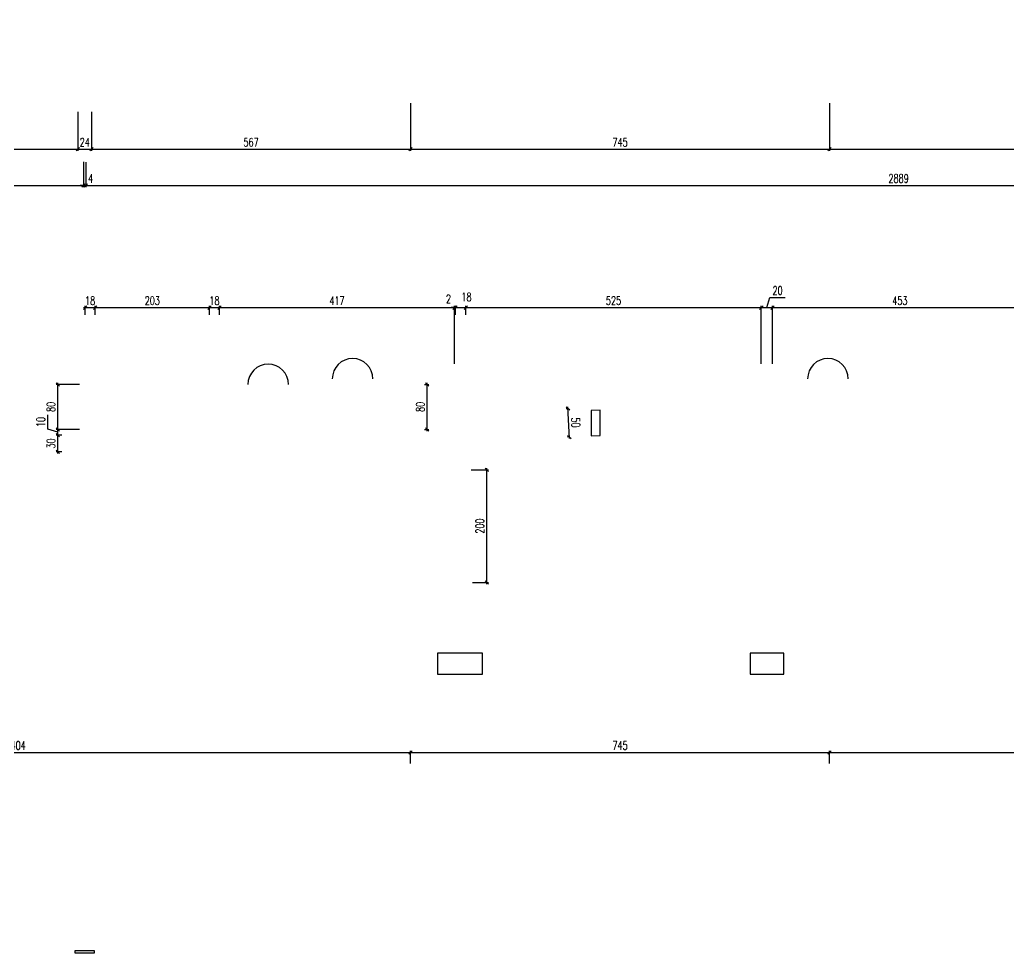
# Model space of a CAD drawing. Extents: x 307 to 786, y -197 to -94.
# Drawn here: x 346.19 to 363.76, y -136.31 to -119.71 of the extents above; entities that cross this region are included whole.
import ezdxf

# ---------------------------------------------------------------- set-up
doc = ezdxf.new("R2010")
doc.units = 0
doc.header["$LTSCALE"] = 0.5
doc.header["$MEASUREMENT"] = 0
doc.layers.get('DEFPOINTS').update_dxf_attribs({"linetype": 'CONTINUOUS'})
doc.layers.add('COTATION', color=7, linetype='CONTINUOUS')
doc.styles.add('ROMANS8', font='romans.shx', dxfattribs={"width": 0.7})
doc.dimstyles.new('COT50 cm', dxfattribs={"dimtxt": 0.15, "dimasz": 0.06, "dimexe": 0.03, "dimexo": 0.1, "dimgap": 0.05, "dimtad": 1, "dimdec": 0, "dimlfac": 100, "dimzin": 0, "dimdsep": 46, "dimtxsty": 'ROMANS8', "dimblk1": 'OBLIQUE', "dimblk2": 'OBLIQUE', "dimsah": 1, "dimcen": 0.03, "dimdle": 0.03, "dimclrt": 1, "dimadec": 0, "dimazin": 0, "dimtfac": 1, "dimtdec": 0, "dimtmove": 0, "dimatfit": 3, "dimfxl": 1, "dimfxlon": 1, "dimtolj": 1, "dimtzin": 0, "dimlwd": -1, "dimlwe": -1, "dimarcsym": 0})

# ---------------------------------------------------------------- blocks, each defined once
blk = doc.blocks.new('_Oblique')
at = {"layer": 'COTATION', "color": 0, "lineweight": -2}
blk.add_line((-0.5, -0.5), (0.5, 0.5), dxfattribs=at)
blk = doc.blocks.new('*D83')
at = {"layer": 'COTATION', "color": 0, "transparency": 16777216}
for p, q in [((339.096, -121.016), (339.096, -122.046)), ((347.224, -121.348), (347.224, -122.046)), ((339.066, -122.016), (347.254, -122.016))]:
    blk.add_line(p, q, dxfattribs=at)
at = {"layer": 'DEFPOINTS', "color": 0, "transparency": 16777216}
for p in [(339.096, -120.397), (347.224, -121.248), (347.224, -122.016)]:
    blk.add_point(p, dxfattribs=at)
at = {"layer": 'COTATION', "color": 0, "transparency": 16777216, "xscale": 0.06, "yscale": 0.06, "zscale": 0.06, "rotation": 180}
blk.add_blockref('_Oblique', (339.096, -122.016), dxfattribs=at)
at = {"layer": 'COTATION', "color": 0, "transparency": 16777216, "xscale": 0.06, "yscale": 0.06, "zscale": 0.06}
blk.add_blockref('_Oblique', (347.224, -122.016), dxfattribs=at)
at = {"layer": 'COTATION', "color": 1, "transparency": 16777216, "insert": (343.16, -121.891), "char_height": 0.15, "attachment_point": 5, "style": 'ROMANS8'}
blk.add_mtext('\\A1;813', dxfattribs=at)
blk = doc.blocks.new('*D84')
at = {"layer": 'COTATION', "color": 0, "transparency": 16777216}
for p, q in [((347.224, -121.348), (347.224, -122.046)), ((347.464, -121.348), (347.464, -122.046)), ((347.194, -122.016), (347.494, -122.016))]:
    blk.add_line(p, q, dxfattribs=at)
at = {"layer": 'DEFPOINTS', "color": 0, "transparency": 16777216}
for p in [(347.224, -121.248), (347.464, -121.248), (347.464, -122.016)]:
    blk.add_point(p, dxfattribs=at)
at = {"layer": 'COTATION', "color": 0, "transparency": 16777216, "xscale": 0.06, "yscale": 0.06, "zscale": 0.06, "rotation": 180}
blk.add_blockref('_Oblique', (347.224, -122.016), dxfattribs=at)
at = {"layer": 'COTATION', "color": 0, "transparency": 16777216, "xscale": 0.06, "yscale": 0.06, "zscale": 0.06}
blk.add_blockref('_Oblique', (347.464, -122.016), dxfattribs=at)
at = {"layer": 'COTATION', "color": 1, "transparency": 16777216, "insert": (347.344, -121.891), "char_height": 0.15, "attachment_point": 5, "style": 'ROMANS8'}
blk.add_mtext('\\A1;24', dxfattribs=at)
blk = doc.blocks.new('*D85')
at = {"layer": 'COTATION', "color": 0, "transparency": 16777216}
for p, q in [((353.136, -121.197), (353.136, -122.046)), ((347.464, -121.348), (347.464, -122.046)), ((347.434, -122.016), (353.166, -122.016))]:
    blk.add_line(p, q, dxfattribs=at)
at = {"layer": 'DEFPOINTS', "color": 0, "transparency": 16777216}
for p in [(353.136, -121.097), (347.464, -121.248), (353.136, -122.016)]:
    blk.add_point(p, dxfattribs=at)
at = {"layer": 'COTATION', "color": 0, "transparency": 16777216, "xscale": 0.06, "yscale": 0.06, "zscale": 0.06, "rotation": 180}
blk.add_blockref('_Oblique', (347.464, -122.016), dxfattribs=at)
at = {"layer": 'COTATION', "color": 0, "transparency": 16777216, "xscale": 0.06, "yscale": 0.06, "zscale": 0.06}
blk.add_blockref('_Oblique', (353.136, -122.016), dxfattribs=at)
at = {"layer": 'COTATION', "color": 1, "transparency": 16777216, "insert": (350.3, -121.891), "char_height": 0.15, "attachment_point": 5, "style": 'ROMANS8'}
blk.add_mtext('\\A1;567', dxfattribs=at)
blk = doc.blocks.new('*D86')
at = {"layer": 'COTATION', "color": 0, "transparency": 16777216}
for p, q in [((353.136, -121.197), (353.136, -122.046)), ((360.583, -121.197), (360.583, -122.046)), ((353.106, -122.016), (360.613, -122.016))]:
    blk.add_line(p, q, dxfattribs=at)
at = {"layer": 'DEFPOINTS', "color": 0, "transparency": 16777216}
for p in [(353.136, -121.097), (360.583, -121.097), (360.583, -122.016)]:
    blk.add_point(p, dxfattribs=at)
at = {"layer": 'COTATION', "color": 0, "transparency": 16777216, "xscale": 0.06, "yscale": 0.06, "zscale": 0.06, "rotation": 180}
blk.add_blockref('_Oblique', (353.136, -122.016), dxfattribs=at)
at = {"layer": 'COTATION', "color": 0, "transparency": 16777216, "xscale": 0.06, "yscale": 0.06, "zscale": 0.06}
blk.add_blockref('_Oblique', (360.583, -122.016), dxfattribs=at)
at = {"layer": 'COTATION', "color": 1, "transparency": 16777216, "insert": (356.859, -121.891), "char_height": 0.15, "attachment_point": 5, "style": 'ROMANS8'}
blk.add_mtext('\\A1;745', dxfattribs=at)
blk = doc.blocks.new('*D87')
at = {"layer": 'COTATION', "color": 0, "transparency": 16777216}
for p, q in [((360.583, -121.197), (360.583, -122.046)), ((368.033, -121.197), (368.033, -122.046)), ((360.553, -122.016), (368.063, -122.016))]:
    blk.add_line(p, q, dxfattribs=at)
at = {"layer": 'DEFPOINTS', "color": 0, "transparency": 16777216}
for p in [(360.583, -121.097), (368.033, -121.097), (368.033, -122.016)]:
    blk.add_point(p, dxfattribs=at)
at = {"layer": 'COTATION', "color": 0, "transparency": 16777216, "xscale": 0.06, "yscale": 0.06, "zscale": 0.06, "rotation": 180}
blk.add_blockref('_Oblique', (360.583, -122.016), dxfattribs=at)
at = {"layer": 'COTATION', "color": 0, "transparency": 16777216, "xscale": 0.06, "yscale": 0.06, "zscale": 0.06}
blk.add_blockref('_Oblique', (368.033, -122.016), dxfattribs=at)
at = {"layer": 'COTATION', "color": 1, "transparency": 16777216, "insert": (364.308, -121.891), "char_height": 0.15, "attachment_point": 5, "style": 'ROMANS8'}
blk.add_mtext('\\A1;745', dxfattribs=at)
blk = doc.blocks.new('*D208')
at = {"layer": 'COTATION', "color": 0, "transparency": 16777216}
for p, q in [((324.099, -119.814), (324.099, -122.69)), ((347.324, -122.24), (347.324, -122.69)), ((324.069, -122.66), (347.354, -122.66))]:
    blk.add_line(p, q, dxfattribs=at)
at = {"layer": 'DEFPOINTS', "color": 0, "transparency": 16777216}
for p in [(324.099, -119.714), (347.324, -122.14), (347.324, -122.66)]:
    blk.add_point(p, dxfattribs=at)
at = {"layer": 'COTATION', "color": 0, "transparency": 16777216, "xscale": 0.06, "yscale": 0.06, "zscale": 0.06, "rotation": 180}
blk.add_blockref('_Oblique', (324.099, -122.66), dxfattribs=at)
at = {"layer": 'COTATION', "color": 0, "transparency": 16777216, "xscale": 0.06, "yscale": 0.06, "zscale": 0.06}
blk.add_blockref('_Oblique', (347.324, -122.66), dxfattribs=at)
at = {"layer": 'COTATION', "color": 1, "transparency": 16777216, "insert": (335.712, -122.535), "char_height": 0.15, "attachment_point": 5, "style": 'ROMANS8'}
blk.add_mtext('\\A1;2322', dxfattribs=at)
blk = doc.blocks.new('*D209')
at = {"layer": 'COTATION', "color": 0, "transparency": 16777216}
for p, q in [((347.324, -122.24), (347.324, -122.69)), ((347.363, -122.243), (347.363, -122.69)), ((347.324, -122.66), (347.264, -122.66)), ((347.324, -122.66), (347.363, -122.66)), ((347.363, -122.66), (347.423, -122.66))]:
    blk.add_line(p, q, dxfattribs=at)
at = {"layer": 'DEFPOINTS', "color": 0, "transparency": 16777216}
for p in [(347.324, -122.14), (347.363, -122.143), (347.363, -122.66)]:
    blk.add_point(p, dxfattribs=at)
at = {"layer": 'COTATION', "color": 0, "transparency": 16777216, "xscale": 0.06, "yscale": 0.06, "zscale": 0.06}
blk.add_blockref('_Oblique', (347.324, -122.66), dxfattribs=at)
at = {"layer": 'COTATION', "color": 0, "transparency": 16777216, "xscale": 0.06, "yscale": 0.06, "zscale": 0.06, "rotation": 180}
blk.add_blockref('_Oblique', (347.363, -122.66), dxfattribs=at)
at = {"layer": 'COTATION', "color": 1, "transparency": 16777216, "insert": (347.449, -122.535), "char_height": 0.15, "attachment_point": 5, "style": 'ROMANS8'}
blk.add_mtext('\\A1;4', dxfattribs=at)
blk = doc.blocks.new('*D210')
at = {"layer": 'COTATION', "color": 0, "transparency": 16777216}
for p, q in [((347.363, -122.243), (347.363, -122.69)), ((376.254, -122.3), (376.254, -122.69)), ((347.333, -122.66), (376.284, -122.66))]:
    blk.add_line(p, q, dxfattribs=at)
at = {"layer": 'DEFPOINTS', "color": 0, "transparency": 16777216}
for p in [(347.363, -122.143), (376.254, -122.2), (376.254, -122.66)]:
    blk.add_point(p, dxfattribs=at)
at = {"layer": 'COTATION', "color": 0, "transparency": 16777216, "xscale": 0.06, "yscale": 0.06, "zscale": 0.06, "rotation": 180}
blk.add_blockref('_Oblique', (347.363, -122.66), dxfattribs=at)
at = {"layer": 'COTATION', "color": 0, "transparency": 16777216, "xscale": 0.06, "yscale": 0.06, "zscale": 0.06}
blk.add_blockref('_Oblique', (376.254, -122.66), dxfattribs=at)
at = {"layer": 'COTATION', "color": 1, "transparency": 16777216, "insert": (361.809, -122.535), "char_height": 0.15, "attachment_point": 5, "style": 'ROMANS8'}
blk.add_mtext('\\A1;2889', dxfattribs=at)
blk = doc.blocks.new('*D500')
at = {"layer": 'COTATION', "color": 0, "transparency": 16777216}
for p, q in [((339.066, -132.741), (353.166, -132.741)), ((339.096, -133.126), (339.096, -132.711)), ((353.136, -132.937), (353.136, -132.711))]:
    blk.add_line(p, q, dxfattribs=at)
at = {"layer": 'DEFPOINTS', "color": 0, "transparency": 16777216}
for p in [(353.136, -132.741), (353.136, -133.037), (339.096, -133.226)]:
    blk.add_point(p, dxfattribs=at)
at = {"layer": 'COTATION', "color": 0, "transparency": 16777216, "xscale": 0.06, "yscale": 0.06, "zscale": 0.06, "rotation": 180}
blk.add_blockref('_Oblique', (339.096, -132.741), dxfattribs=at)
at = {"layer": 'COTATION', "color": 0, "transparency": 16777216, "xscale": 0.06, "yscale": 0.06, "zscale": 0.06}
blk.add_blockref('_Oblique', (353.136, -132.741), dxfattribs=at)
at = {"layer": 'COTATION', "color": 1, "transparency": 16777216, "insert": (346.116, -132.616), "char_height": 0.15, "attachment_point": 5, "style": 'ROMANS8'}
blk.add_mtext('\\A1;1404', dxfattribs=at)
blk = doc.blocks.new('*D501')
at = {"layer": 'COTATION', "color": 0, "transparency": 16777216}
for p, q in [((353.106, -132.741), (360.613, -132.741)), ((353.136, -132.937), (353.136, -132.711)), ((360.583, -132.937), (360.583, -132.711))]:
    blk.add_line(p, q, dxfattribs=at)
at = {"layer": 'DEFPOINTS', "color": 0, "transparency": 16777216}
for p in [(360.583, -132.741), (353.136, -133.037), (360.583, -133.037)]:
    blk.add_point(p, dxfattribs=at)
at = {"layer": 'COTATION', "color": 0, "transparency": 16777216, "xscale": 0.06, "yscale": 0.06, "zscale": 0.06, "rotation": 180}
blk.add_blockref('_Oblique', (353.136, -132.741), dxfattribs=at)
at = {"layer": 'COTATION', "color": 0, "transparency": 16777216, "xscale": 0.06, "yscale": 0.06, "zscale": 0.06}
blk.add_blockref('_Oblique', (360.583, -132.741), dxfattribs=at)
at = {"layer": 'COTATION', "color": 1, "transparency": 16777216, "insert": (356.859, -132.616), "char_height": 0.15, "attachment_point": 5, "style": 'ROMANS8'}
blk.add_mtext('\\A1;745', dxfattribs=at)
blk = doc.blocks.new('*D502')
at = {"layer": 'COTATION', "color": 0, "transparency": 16777216}
for p, q in [((360.553, -132.741), (368.063, -132.741)), ((360.583, -132.937), (360.583, -132.711)), ((368.033, -132.937), (368.033, -132.711))]:
    blk.add_line(p, q, dxfattribs=at)
at = {"layer": 'DEFPOINTS', "color": 0, "transparency": 16777216}
for p in [(368.033, -132.741), (360.583, -133.037), (368.033, -133.037)]:
    blk.add_point(p, dxfattribs=at)
at = {"layer": 'COTATION', "color": 0, "transparency": 16777216, "xscale": 0.06, "yscale": 0.06, "zscale": 0.06, "rotation": 180}
blk.add_blockref('_Oblique', (360.583, -132.741), dxfattribs=at)
at = {"layer": 'COTATION', "color": 0, "transparency": 16777216, "xscale": 0.06, "yscale": 0.06, "zscale": 0.06}
blk.add_blockref('_Oblique', (368.033, -132.741), dxfattribs=at)
at = {"layer": 'COTATION', "color": 1, "transparency": 16777216, "insert": (364.308, -132.616), "char_height": 0.15, "attachment_point": 5, "style": 'ROMANS8'}
blk.add_mtext('\\A1;745', dxfattribs=at)
blk = doc.blocks.new('*D765')
at = {"layer": 'COTATION', "color": 0, "transparency": 16777216}
for p, q in [((355.933, -126.628), (355.903, -126.63)), ((355.958, -127.161), (355.932, -126.598)), ((355.956, -127.131), (355.926, -127.133))]:
    blk.add_line(p, q, dxfattribs=at)
at = {"layer": 'DEFPOINTS', "color": 0, "transparency": 16777216}
for p in [(355.933, -126.628), (355.948, -126.628), (355.971, -127.13)]:
    blk.add_point(p, dxfattribs=at)
at = {"layer": 'COTATION', "color": 0, "transparency": 16777216, "xscale": 0.06, "yscale": 0.06, "zscale": 0.06}
for p, rotation in [((355.933, -126.628), 92.65795305260876), ((355.956, -127.131), 272.6579530526088)]:
    blk.add_blockref('_Oblique', p, dxfattribs=dict(at, rotation=rotation))
at = {"layer": 'COTATION', "color": 1, "transparency": 16777216, "insert": (356.07, -126.874), "char_height": 0.15, "attachment_point": 5, "rotation": 272.658, "style": 'ROMANS8'}
blk.add_mtext('\\A1;50', dxfattribs=at)
blk = doc.blocks.new('*D747')
at = {"layer": 'COTATION', "color": 0, "transparency": 16777216}
for p, q in [((353.385, -126.197), (353.462, -126.197)), ((353.432, -127.027), (353.432, -126.167)), ((353.385, -126.997), (353.462, -126.997))]:
    blk.add_line(p, q, dxfattribs=at)
at = {"layer": 'DEFPOINTS', "color": 0, "transparency": 16777216}
for p in [(353.285, -126.197), (353.432, -126.197), (353.285, -126.997)]:
    blk.add_point(p, dxfattribs=at)
at = {"layer": 'COTATION', "color": 0, "transparency": 16777216, "xscale": 0.06, "yscale": 0.06, "zscale": 0.06}
for p, rotation in [((353.432, -126.197), 90), ((353.432, -126.997), 270)]:
    blk.add_blockref('_Oblique', p, dxfattribs=dict(at, rotation=rotation))
at = {"layer": 'COTATION', "color": 1, "transparency": 16777216, "insert": (353.307, -126.597), "char_height": 0.15, "attachment_point": 5, "rotation": 90, "style": 'ROMANS8'}
blk.add_mtext('\\A1;80', dxfattribs=at)
blk = doc.blocks.new('*D748')
at = {"layer": 'COTATION', "color": 0, "transparency": 16777216}
for p, q in [((347.32, -124.832), (347.56, -124.832)), ((347.35, -124.958), (347.35, -124.802)), ((347.53, -124.958), (347.53, -124.802))]:
    blk.add_line(p, q, dxfattribs=at)
at = {"layer": 'DEFPOINTS', "color": 0, "transparency": 16777216}
for p in [(347.53, -124.832), (347.35, -125.058), (347.53, -125.058)]:
    blk.add_point(p, dxfattribs=at)
at = {"layer": 'COTATION', "color": 0, "transparency": 16777216, "xscale": 0.06, "yscale": 0.06, "zscale": 0.06, "rotation": 180}
blk.add_blockref('_Oblique', (347.35, -124.832), dxfattribs=at)
at = {"layer": 'COTATION', "color": 0, "transparency": 16777216, "xscale": 0.06, "yscale": 0.06, "zscale": 0.06}
blk.add_blockref('_Oblique', (347.53, -124.832), dxfattribs=at)
at = {"layer": 'COTATION', "color": 1, "transparency": 16777216, "insert": (347.44, -124.707), "char_height": 0.15, "attachment_point": 5, "style": 'ROMANS8'}
blk.add_mtext('\\A1;18', dxfattribs=at)
blk = doc.blocks.new('*D749')
at = {"layer": 'COTATION', "color": 0, "transparency": 16777216}
for p, q in [((347.5, -124.832), (349.59, -124.832)), ((347.53, -124.958), (347.53, -124.802)), ((349.56, -124.958), (349.56, -124.802))]:
    blk.add_line(p, q, dxfattribs=at)
at = {"layer": 'DEFPOINTS', "color": 0, "transparency": 16777216}
for p in [(349.56, -124.832), (347.53, -125.058), (349.56, -125.058)]:
    blk.add_point(p, dxfattribs=at)
at = {"layer": 'COTATION', "color": 0, "transparency": 16777216, "xscale": 0.06, "yscale": 0.06, "zscale": 0.06, "rotation": 180}
blk.add_blockref('_Oblique', (347.53, -124.832), dxfattribs=at)
at = {"layer": 'COTATION', "color": 0, "transparency": 16777216, "xscale": 0.06, "yscale": 0.06, "zscale": 0.06}
blk.add_blockref('_Oblique', (349.56, -124.832), dxfattribs=at)
at = {"layer": 'COTATION', "color": 1, "transparency": 16777216, "insert": (348.545, -124.707), "char_height": 0.15, "attachment_point": 5, "style": 'ROMANS8'}
blk.add_mtext('\\A1;203', dxfattribs=at)
blk = doc.blocks.new('*D750')
at = {"layer": 'COTATION', "color": 0, "transparency": 16777216}
for p, q in [((349.53, -124.832), (349.77, -124.832)), ((349.56, -124.958), (349.56, -124.802)), ((349.74, -124.958), (349.74, -124.802))]:
    blk.add_line(p, q, dxfattribs=at)
at = {"layer": 'DEFPOINTS', "color": 0, "transparency": 16777216}
for p in [(349.74, -124.832), (349.56, -125.058), (349.74, -125.058)]:
    blk.add_point(p, dxfattribs=at)
at = {"layer": 'COTATION', "color": 0, "transparency": 16777216, "xscale": 0.06, "yscale": 0.06, "zscale": 0.06, "rotation": 180}
blk.add_blockref('_Oblique', (349.56, -124.832), dxfattribs=at)
at = {"layer": 'COTATION', "color": 0, "transparency": 16777216, "xscale": 0.06, "yscale": 0.06, "zscale": 0.06}
blk.add_blockref('_Oblique', (349.74, -124.832), dxfattribs=at)
at = {"layer": 'COTATION', "color": 1, "transparency": 16777216, "insert": (349.65, -124.707), "char_height": 0.15, "attachment_point": 5, "style": 'ROMANS8'}
blk.add_mtext('\\A1;18', dxfattribs=at)
blk = doc.blocks.new('*D751')
at = {"layer": 'COTATION', "color": 0, "transparency": 16777216}
for p, q in [((349.71, -124.832), (353.945, -124.832)), ((349.74, -124.958), (349.74, -124.802)), ((353.915, -125.832), (353.915, -124.802))]:
    blk.add_line(p, q, dxfattribs=at)
at = {"layer": 'DEFPOINTS', "color": 0, "transparency": 16777216}
for p in [(353.915, -124.832), (349.74, -125.058), (353.915, -126.197)]:
    blk.add_point(p, dxfattribs=at)
at = {"layer": 'COTATION', "color": 0, "transparency": 16777216, "xscale": 0.06, "yscale": 0.06, "zscale": 0.06, "rotation": 180}
blk.add_blockref('_Oblique', (349.74, -124.832), dxfattribs=at)
at = {"layer": 'COTATION', "color": 0, "transparency": 16777216, "xscale": 0.06, "yscale": 0.06, "zscale": 0.06}
blk.add_blockref('_Oblique', (353.915, -124.832), dxfattribs=at)
at = {"layer": 'COTATION', "color": 1, "transparency": 16777216, "insert": (351.828, -124.707), "char_height": 0.15, "attachment_point": 5, "style": 'ROMANS8'}
blk.add_mtext('\\A1;417', dxfattribs=at)
blk = doc.blocks.new('*D752')
at = {"layer": 'COTATION', "color": 0, "transparency": 16777216}
for p, q in [((353.905, -124.832), (354.145, -124.832)), ((353.935, -124.958), (353.935, -124.802)), ((354.115, -124.958), (354.115, -124.802))]:
    blk.add_line(p, q, dxfattribs=at)
at = {"layer": 'DEFPOINTS', "color": 0, "transparency": 16777216}
for p in [(354.115, -124.832), (353.935, -125.058), (354.115, -125.058)]:
    blk.add_point(p, dxfattribs=at)
at = {"layer": 'COTATION', "color": 0, "transparency": 16777216, "xscale": 0.06, "yscale": 0.06, "zscale": 0.06, "rotation": 180}
blk.add_blockref('_Oblique', (353.935, -124.832), dxfattribs=at)
at = {"layer": 'COTATION', "color": 0, "transparency": 16777216, "xscale": 0.06, "yscale": 0.06, "zscale": 0.06}
blk.add_blockref('_Oblique', (354.115, -124.832), dxfattribs=at)
at = {"layer": 'COTATION', "color": 1, "transparency": 16777216, "insert": (354.129, -124.641), "char_height": 0.15, "attachment_point": 5, "style": 'ROMANS8'}
blk.add_mtext('\\A1;18', dxfattribs=at)
blk = doc.blocks.new('*D753')
at = {"layer": 'COTATION', "color": 0, "transparency": 16777216}
for p, q in [((353.915, -124.832), (353.855, -124.832)), ((353.915, -125.832), (353.915, -124.802)), ((353.915, -124.832), (353.935, -124.832)), ((353.935, -124.857), (353.935, -124.802)), ((353.935, -124.832), (353.995, -124.832))]:
    blk.add_line(p, q, dxfattribs=at)
at = {"layer": 'DEFPOINTS', "color": 0, "transparency": 16777216}
for p in [(353.935, -124.832), (353.935, -124.957), (353.915, -126.197)]:
    blk.add_point(p, dxfattribs=at)
at = {"layer": 'COTATION', "color": 0, "transparency": 16777216, "xscale": 0.06, "yscale": 0.06, "zscale": 0.06}
blk.add_blockref('_Oblique', (353.915, -124.832), dxfattribs=at)
at = {"layer": 'COTATION', "color": 0, "transparency": 16777216, "xscale": 0.06, "yscale": 0.06, "zscale": 0.06, "rotation": 180}
blk.add_blockref('_Oblique', (353.935, -124.832), dxfattribs=at)
at = {"layer": 'COTATION', "color": 1, "transparency": 16777216, "insert": (353.809, -124.677), "char_height": 0.15, "attachment_point": 5, "style": 'ROMANS8'}
blk.add_mtext('\\A1;2', dxfattribs=at)
blk = doc.blocks.new('*D754')
at = {"layer": 'COTATION', "color": 0, "transparency": 16777216}
for p, q in [((354.085, -124.832), (359.399, -124.832)), ((354.115, -124.958), (354.115, -124.802)), ((359.369, -125.832), (359.369, -124.802))]:
    blk.add_line(p, q, dxfattribs=at)
at = {"layer": 'DEFPOINTS', "color": 0, "transparency": 16777216}
for p in [(359.369, -124.832), (354.115, -125.058), (359.369, -127.22)]:
    blk.add_point(p, dxfattribs=at)
at = {"layer": 'COTATION', "color": 0, "transparency": 16777216, "xscale": 0.06, "yscale": 0.06, "zscale": 0.06, "rotation": 180}
blk.add_blockref('_Oblique', (354.115, -124.832), dxfattribs=at)
at = {"layer": 'COTATION', "color": 0, "transparency": 16777216, "xscale": 0.06, "yscale": 0.06, "zscale": 0.06}
blk.add_blockref('_Oblique', (359.369, -124.832), dxfattribs=at)
at = {"layer": 'COTATION', "color": 1, "transparency": 16777216, "insert": (356.742, -124.707), "char_height": 0.15, "attachment_point": 5, "style": 'ROMANS8'}
blk.add_mtext('\\A1;525', dxfattribs=at)
blk = doc.blocks.new('*D755')
at = {"layer": 'COTATION', "color": 0, "transparency": 16777216}
for p, q in [((359.469, -124.832), (359.523, -124.652)), ((359.523, -124.652), (359.793, -124.652)), ((359.339, -124.832), (359.599, -124.832)), ((359.369, -125.832), (359.369, -124.802)), ((359.569, -125.832), (359.569, -124.802))]:
    blk.add_line(p, q, dxfattribs=at)
at = {"layer": 'DEFPOINTS', "color": 0, "transparency": 16777216}
for p in [(359.569, -124.832), (359.569, -126.96), (359.369, -127.22)]:
    blk.add_point(p, dxfattribs=at)
at = {"layer": 'COTATION', "color": 0, "transparency": 16777216, "xscale": 0.06, "yscale": 0.06, "zscale": 0.06, "rotation": 180}
blk.add_blockref('_Oblique', (359.369, -124.832), dxfattribs=at)
at = {"layer": 'COTATION', "color": 0, "transparency": 16777216, "xscale": 0.06, "yscale": 0.06, "zscale": 0.06}
blk.add_blockref('_Oblique', (359.569, -124.832), dxfattribs=at)
at = {"layer": 'COTATION', "color": 1, "transparency": 16777216, "insert": (359.658, -124.527), "char_height": 0.15, "attachment_point": 5, "style": 'ROMANS8'}
blk.add_mtext('\\A1;20', dxfattribs=at)
blk = doc.blocks.new('*D756')
at = {"layer": 'COTATION', "color": 0, "transparency": 16777216}
for p, q in [((359.539, -124.832), (364.125, -124.832)), ((359.569, -125.832), (359.569, -124.802)), ((364.095, -124.958), (364.095, -124.802))]:
    blk.add_line(p, q, dxfattribs=at)
at = {"layer": 'DEFPOINTS', "color": 0, "transparency": 16777216}
for p in [(364.095, -124.832), (364.095, -125.058), (359.569, -126.96)]:
    blk.add_point(p, dxfattribs=at)
at = {"layer": 'COTATION', "color": 0, "transparency": 16777216, "xscale": 0.06, "yscale": 0.06, "zscale": 0.06, "rotation": 180}
blk.add_blockref('_Oblique', (359.569, -124.832), dxfattribs=at)
at = {"layer": 'COTATION', "color": 0, "transparency": 16777216, "xscale": 0.06, "yscale": 0.06, "zscale": 0.06}
blk.add_blockref('_Oblique', (364.095, -124.832), dxfattribs=at)
at = {"layer": 'COTATION', "color": 1, "transparency": 16777216, "insert": (361.832, -124.707), "char_height": 0.15, "attachment_point": 5, "style": 'ROMANS8'}
blk.add_mtext('\\A1;453', dxfattribs=at)
blk = doc.blocks.new('*D762')
at = {"layer": 'COTATION', "color": 0, "transparency": 16777216}
for p, q in [((346.94, -127.097), (346.838, -127.097)), ((346.868, -127.427), (346.868, -127.067)), ((346.94, -127.397), (346.838, -127.397))]:
    blk.add_line(p, q, dxfattribs=at)
at = {"layer": 'DEFPOINTS', "color": 0, "transparency": 16777216}
for p in [(346.868, -127.097), (347.04, -127.097), (347.04, -127.397)]:
    blk.add_point(p, dxfattribs=at)
at = {"layer": 'COTATION', "color": 0, "transparency": 16777216, "xscale": 0.06, "yscale": 0.06, "zscale": 0.06}
for p, rotation in [((346.868, -127.097), 90), ((346.868, -127.397), 270)]:
    blk.add_blockref('_Oblique', p, dxfattribs=dict(at, rotation=rotation))
at = {"layer": 'COTATION', "color": 1, "transparency": 16777216, "insert": (346.743, -127.247), "char_height": 0.15, "attachment_point": 5, "rotation": 90, "style": 'ROMANS8'}
blk.add_mtext('\\A1;30', dxfattribs=at)
blk = doc.blocks.new('*D763')
at = {"layer": 'COTATION', "color": 0, "transparency": 16777216}
for p, q in [((346.688, -126.993), (346.688, -126.738)), ((346.868, -127.047), (346.688, -126.993)), ((347.25, -126.997), (346.838, -126.997)), ((346.868, -127.127), (346.868, -126.967)), ((346.94, -127.097), (346.838, -127.097))]:
    blk.add_line(p, q, dxfattribs=at)
at = {"layer": 'DEFPOINTS', "color": 0, "transparency": 16777216}
for p in [(346.868, -126.997), (347.35, -126.997), (347.04, -127.097)]:
    blk.add_point(p, dxfattribs=at)
at = {"layer": 'COTATION', "color": 0, "transparency": 16777216, "xscale": 0.06, "yscale": 0.06, "zscale": 0.06}
for p, rotation in [((346.868, -126.997), 90), ((346.868, -127.097), 270)]:
    blk.add_blockref('_Oblique', p, dxfattribs=dict(at, rotation=rotation))
at = {"layer": 'COTATION', "color": 1, "transparency": 16777216, "insert": (346.563, -126.865), "char_height": 0.15, "attachment_point": 5, "rotation": 90, "style": 'ROMANS8'}
blk.add_mtext('\\A1;10', dxfattribs=at)
blk = doc.blocks.new('*D764')
at = {"layer": 'COTATION', "color": 0, "transparency": 16777216}
for p, q in [((347.25, -126.197), (346.838, -126.197)), ((346.868, -127.027), (346.868, -126.167)), ((347.25, -126.997), (346.838, -126.997))]:
    blk.add_line(p, q, dxfattribs=at)
at = {"layer": 'DEFPOINTS', "color": 0, "transparency": 16777216}
for p in [(346.868, -126.197), (347.35, -126.197), (347.35, -126.997)]:
    blk.add_point(p, dxfattribs=at)
at = {"layer": 'COTATION', "color": 0, "transparency": 16777216, "xscale": 0.06, "yscale": 0.06, "zscale": 0.06}
for p, rotation in [((346.868, -126.197), 90), ((346.868, -126.997), 270)]:
    blk.add_blockref('_Oblique', p, dxfattribs=dict(at, rotation=rotation))
at = {"layer": 'COTATION', "color": 1, "transparency": 16777216, "insert": (346.743, -126.597), "char_height": 0.15, "attachment_point": 5, "rotation": 90, "style": 'ROMANS8'}
blk.add_mtext('\\A1;80', dxfattribs=at)
blk = doc.blocks.new('*D1607')
at = {"layer": 'COTATION', "color": 0, "transparency": 16777216}
for p, q in [((354.215, -127.714), (354.521, -127.714)), ((354.491, -129.747), (354.491, -127.684)), ((354.235, -129.717), (354.521, -129.717))]:
    blk.add_line(p, q, dxfattribs=at)
at = {"layer": 'DEFPOINTS', "color": 0, "transparency": 16777216}
for p in [(354.115, -127.714), (354.491, -127.714), (354.135, -129.717)]:
    blk.add_point(p, dxfattribs=at)
at = {"layer": 'COTATION', "color": 0, "transparency": 16777216, "xscale": 0.06, "yscale": 0.06, "zscale": 0.06}
for p, rotation in [((354.491, -127.714), 90), ((354.491, -129.717), 270)]:
    blk.add_blockref('_Oblique', p, dxfattribs=dict(at, rotation=rotation))
at = {"layer": 'COTATION', "color": 1, "transparency": 16777216, "insert": (354.366, -128.715), "char_height": 0.15, "attachment_point": 5, "rotation": 90, "style": 'ROMANS8'}
blk.add_mtext('\\A1;200', dxfattribs=at)

msp = doc.modelspace()

# ---------------------------------------------------------------- linework, layer by layer
at = {"layer": 'COTATION'}
for points in [[(356.343, -127.1099), (356.5075, -127.1022), (356.5075, -126.6517), (356.3434, -126.6594)], [(354.4153, -130.9767), (353.6153, -130.9767), (353.6153, -131.3477), (354.4153, -131.3477)], [(359.7685, -130.9767), (359.1685, -130.9767), (359.1685, -131.3477), (359.7685, -131.3477)], [(347.1725, -136.2576), (347.5126, -136.2576), (347.5126, -136.3092), (347.1725, -136.3092)]]:
    msp.add_lwpolyline(points, close=True, dxfattribs=at)
for centre in [(352.1045, -126.0969), (360.5527, -126.0969), (350.6046, -126.1969)]:
    msp.add_arc(centre, 0.3611, 0, 180, dxfattribs=at)

# ---------------------------------------------------------------- dimensions: what is measured, and where the dimension line sits
for base, p1, p2, override, picture, middle in [((347.3239, -122.6597), (324.0994, -119.7137), (347.3239, -122.1402), {"dimfxl": 10, "dimfxlon": 1}, '*D208', (335.7117, -122.5347)), ((347.224, -122.0158), (339.0959, -120.3969), (347.224, -121.2481), {"dimtmove": 1}, '*D83', (343.1599, -121.8908)), ((353.136, -122.0158), (347.464, -121.2481), (353.136, -121.0966), {"dimtmove": 1}, '*D85', (350.3, -121.8908)), ((360.5828, -122.0158), (353.136, -121.0966), (360.5828, -121.0966), {"dimtmove": 1}, '*D86', (356.8594, -121.8908)), ((368.0328, -122.0158), (360.5828, -121.0966), (368.0328, -121.0966), {"dimtmove": 1}, '*D87', (364.3078, -121.8908)), ((376.2545, -122.6597), (347.3626, -122.1427), (376.2545, -122.2004), {"dimtmove": 1, "dimfxl": 10, "dimfxlon": 1}, '*D210', (361.8085, -122.5347)), ((359.5685, -124.8322), (359.3685, -127.2197), (359.5685, -126.9601), {"dimtmove": 1}, '*D755', (359.5725, -124.5272)), ((353.9152703516, -124.8322120836), (349.7402703521, -125.0577205271), (353.9152703516, -126.1969489968), {"dimtmove": 1}, '*D751', (351.8277703519, -124.7072120836)), ((359.3685, -124.8322), (354.1153, -125.0577), (359.3685, -127.2197), {"dimtmove": 1}, '*D754', (356.7419, -124.7072)), ((364.0953, -124.8322), (359.5685, -126.9601), (364.0953, -125.0577), {"dimtmove": 1}, '*D756', (361.8319, -124.7072))]:
    dim = msp.add_linear_dim(base=base, p1=p1, p2=p2, dimstyle='COT50 cm', override=override, dxfattribs=at)
    dim.commit()
    dim.dimension.update_dxf_attribs({"geometry": picture, "text_midpoint": middle})
for base, p1, p2, override, picture, middle in [((347.464, -122.0158), (347.224, -121.2481), (347.464, -121.2481), {"dimtmove": 1}, '*D84', (347.344, -122.0158)), ((347.3626, -122.6597), (347.3239, -122.1402), (347.3626, -122.1427), {"dimtmove": 1, "dimfxl": 10, "dimfxlon": 1}, '*D209', (347.4487, -122.6597)), ((354.1153, -124.8322), (353.9353, -125.0577), (354.1153, -125.0577), {"dimtmove": 1}, '*D752', (354.1293, -124.7663)), ((353.9353, -124.8322), (353.9153, -126.1969), (353.9353, -124.9565), {"dimtmove": 1}, '*D753', (353.8086, -124.8022))]:
    dim = msp.add_linear_dim(base=base, p1=p1, p2=p2, dimstyle='COT50 cm', override=override, dxfattribs=at)
    dim.commit()
    dim.dimension.update_dxf_attribs({"geometry": picture, "text_midpoint": middle, "dimtype": 160})
for base, p1, p2, picture, middle in [((347.5303, -124.8322), (347.3503, -125.0577), (347.5303, -125.0577), '*D748', (347.4403, -124.8322)), ((349.7403, -124.8322), (349.5603, -125.0577), (349.7403, -125.0577), '*D750', (349.6503, -124.8322))]:
    dim = msp.add_linear_dim(base=base, p1=p1, p2=p2, dimstyle='COT50 cm', dxfattribs=at)
    dim.commit()
    dim.dimension.update_dxf_attribs({"geometry": picture, "text_midpoint": middle, "dimtype": 160})
for base, p1, p2, picture, middle in [((349.5603, -124.8322), (347.5303, -125.0577), (349.5603, -125.0577), '*D749', (348.5453, -124.7072)), ((353.136, -132.741), (339.0959, -133.2261), (353.136, -133.0373), '*D500', (346.1159, -132.616)), ((360.5828, -132.741), (353.136, -133.0373), (360.5828, -133.0373), '*D501', (356.8594, -132.616)), ((368.0328, -132.741), (360.5828, -133.0373), (368.0328, -133.0373), '*D502', (364.3078, -132.616))]:
    dim = msp.add_linear_dim(base=base, p1=p1, p2=p2, dimstyle='COT50 cm', dxfattribs=at)
    dim.commit()
    dim.dimension.update_dxf_attribs({"geometry": picture, "text_midpoint": middle})
for base, p1, p2, picture, middle in [((346.868, -126.1969), (347.3503, -126.9969), (347.3503, -126.1969), '*D764', (346.743, -126.5969)), ((353.4321, -126.1969), (353.2848, -126.9969), (353.2848, -126.1969), '*D747', (353.3071, -126.5969)), ((346.868, -126.9969), (347.0403, -127.0969), (347.3503, -126.9969), '*D763', (346.563, -126.9429)), ((354.4914, -127.7138), (354.1353, -129.7169), (354.1153, -127.7138), '*D1607', (354.3664, -128.7154))]:
    dim = msp.add_linear_dim(base=base, p1=p1, p2=p2, angle=90, dimstyle='COT50 cm', override={"dimtmove": 1}, dxfattribs=at)
    dim.commit()
    dim.dimension.update_dxf_attribs({"geometry": picture, "text_midpoint": middle})
dim = msp.add_aligned_dim(p1=(355.9715, -127.1304), p2=(355.9481, -126.6277), distance=0.0152, dimstyle='COT50 cm', override={"dimtmove": 1}, dxfattribs=at)
dim.commit()
dim.dimension.update_dxf_attribs({"geometry": '*D765', "text_midpoint": (356.0695, -126.8739)})
dim = msp.add_linear_dim(base=(346.868, -127.0969), p1=(347.0403, -127.3969), p2=(347.0403, -127.0969), angle=90, dimstyle='COT50 cm', dxfattribs=at)
dim.commit()
dim.dimension.update_dxf_attribs({"geometry": '*D762', "text_midpoint": (346.743, -127.2469)})

doc.saveas('drawing.dxf')
